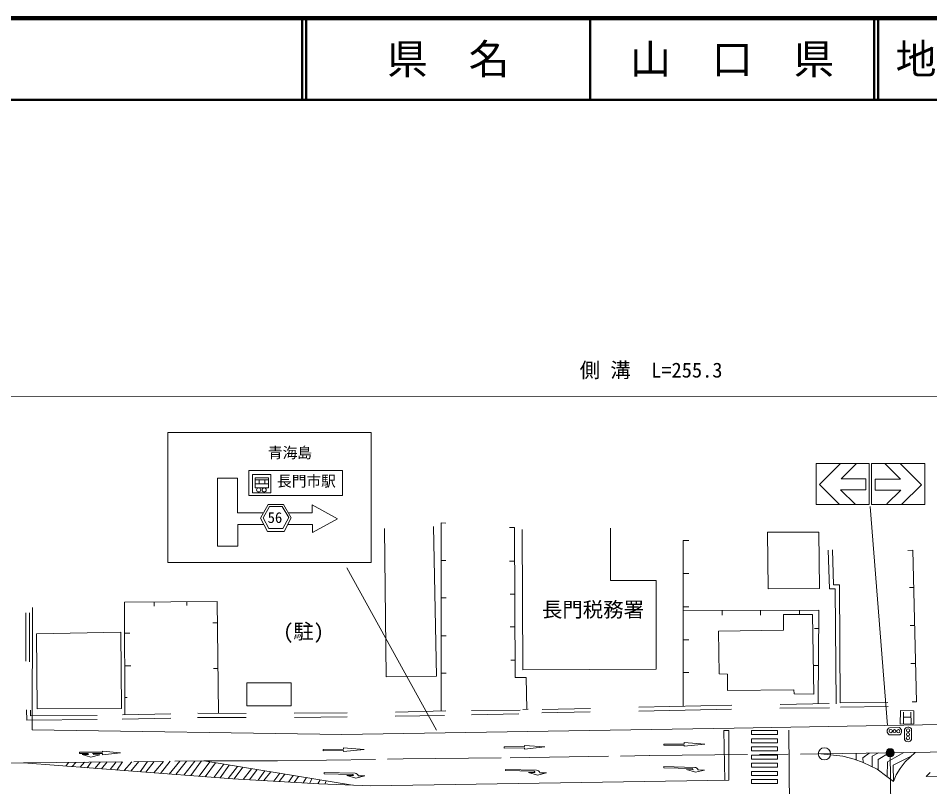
# Model space of a CAD drawing. Units: millimetres, scale not verified. Extents: x 40000 to 680000, y 20000 to 380000.
# Drawn here: x 262992 to 374559, y 285913 to 380000 of the extents above; entities that cross this region are included whole.
import ezdxf
from ezdxf.enums import TextEntityAlignment as Align

# ---------------------------------------------------------------- set-up
doc = ezdxf.new("R2010")
doc.units = ezdxf.units.MM
doc.header["$LTSCALE"] = 1000
doc.header["$PDMODE"] = 32
doc.header["$PDSIZE"] = 500
doc.linetypes.add('CHAIN', pattern=[18.5, 12, -1.5, 3.5, -1.5])
for name, color, linetype, lineweight in [('M-BGD', 7, 'Continuous', 13), ('M-BMK', 2, 'CHAIN', 13), ('M-TTL', 2, 'Continuous', 140), ('M-TTL-LINE', 7, 'Continuous', 50), ('M-TTL-TXT', 7, 'Continuous', 13), ('M-WORK', 1, 'Continuous', 13)]:
    doc.layers.add(name, color=color, linetype=linetype, lineweight=lineweight)
doc.styles.add('ＭＳ ゴシック', font='')
doc.styles.get('ＭＳ ゴシック').set_extended_font_data('MS Gothic')

msp = doc.modelspace()

# ---------------------------------------------------------------- linework, layer by layer
at = {"layer": 'M-BGD'}
for radius in [500, 400, 300, 200, 100, 20]:
    msp.add_circle((369706, 290078), radius, dxfattribs=at)
msp.add_point((369706, 290078), dxfattribs=at)
at = {"layer": 'M-BMK'}
for p, q in [((360943, 289931), (369706, 290078)), ((369706, 290078), (370652, 228350)), ((263649, 288832), (285694, 289080)), ((285694, 289080), (294707, 289093)), ((294707, 289093), (310095, 289316)), ((310095, 289316), (323222, 289464)), ((323222, 289464), (340239, 289731)), ((340239, 289731), (360943, 289931)), ((263649, 288832), (259699, 288757))]:
    msp.add_line(p, q, dxfattribs=at)
at = {"layer": 'M-TTL'}
msp.add_line((680000, 380000), (40000, 380000), dxfattribs=at)
at = {"layer": 'M-TTL-LINE'}
for p, q in [((297750, 380000), (297750, 370000)), ((298250, 380000), (298250, 370000)), ((333000, 380000), (333000, 370000)), ((367750, 380000), (367750, 370000)), ((368250, 380000), (368250, 370000)), ((40000, 370000), (680000, 370000))]:
    msp.add_line(p, q, dxfattribs=at)
at = {"layer": 'M-WORK'}
for p, q in [((414834, 333675), (215090, 333653)), ((281313, 329275), (306178, 329275)), ((281313, 313355), (281313, 329275)), ((306178, 329275), (306178, 313355)), ((367161, 325485), (360646, 325485)), ((360646, 325485), (360646, 320471)), ((363634, 325485), (361060, 322911)), ((363715, 323603), (365598, 325485)), ((367159, 320471), (367159, 325485)), ((367417, 325473), (373939, 325473)), ((367417, 320470), (367417, 325473)), ((369070, 325473), (370982, 323561)), ((373528, 322894), (370950, 325473)), ((373939, 325473), (373939, 320470)), ((287398, 323681), (289848, 323681)), ((287398, 323681), (287398, 315386)), ((289848, 323681), (289848, 319447)), ((291225, 324630), (302672, 324630)), ((291225, 321562), (291225, 324630)), ((291653, 324137), (293927, 324137)), ((291653, 321906), (291653, 324137)), ((291973, 323735), (293636, 323735)), ((291973, 322506), (291973, 323735)), ((293636, 323735), (293636, 322506)), ((293927, 324137), (293927, 321906)), ((302672, 324630), (302672, 321562)), ((366743, 323603), (363715, 323603)), ((366743, 322278), (366743, 323603)), ((370982, 323561), (367879, 323561)), ((367879, 323561), (367879, 322241)), ((291973, 323494), (293636, 323494)), ((291973, 323013), (293636, 323013)), ((293636, 322506), (291973, 322506)), ((292465, 323494), (292465, 323013)), ((293176, 323494), (293176, 323013)), ((361060, 322911), (363500, 320471)), ((371104, 320470), (373528, 322894)), ((302672, 321562), (291225, 321562)), ((293927, 321906), (291653, 321906)), ((365451, 320471), (363645, 322278)), ((363645, 322278), (366743, 322278)), ((367879, 322241), (370999, 322241)), ((370999, 322241), (369312, 320555)), ((292656, 318814), (293593, 320472)), ((292962, 318819), (293744, 320219)), ((293593, 320472), (295458, 320472)), ((293744, 320219), (295300, 320219)), ((295300, 320219), (296097, 318865)), ((295458, 320472), (296406, 318845)), ((298974, 319456), (298974, 320437)), ((298974, 320437), (302069, 318725)), ((360646, 320471), (367159, 320471)), ((367251, 320221), (369374, 293424)), ((373939, 320470), (367417, 320470)), ((289848, 319447), (292941, 319447)), ((296041, 319456), (298974, 319456)), ((289861, 315386), (289861, 318017)), ((289861, 318017), (293010, 318017)), ((293491, 317174), (292656, 318814)), ((293684, 317511), (292962, 318819)), ((296097, 318865), (295394, 317511)), ((296406, 318845), (295528, 317174)), ((299001, 318019), (295973, 318019)), ((302069, 318725), (299001, 317044)), ((299001, 317044), (299001, 318019)), ((314741, 318215), (314746, 295198)), ((314741, 318215), (315337, 318204)), ((295528, 317174), (293491, 317174)), ((295394, 317511), (293684, 317511)), ((307840, 317543), (308045, 299375)), ((314170, 299441), (313800, 317779)), ((323742, 317636), (323102, 317639)), ((323742, 317636), (323834, 299288)), ((324658, 317416), (324763, 300231)), ((335495, 311166), (335477, 317566)), ((354704, 317077), (360990, 317070)), ((354768, 310139), (354704, 317077)), ((360990, 317070), (361079, 310166)), ((344388, 316056), (344384, 295777)), ((344388, 316056), (345060, 316066)), ((287398, 315386), (289861, 315386)), ((362120, 314894), (362271, 310157)), ((362656, 314918), (362777, 310622)), ((371883, 314854), (372490, 314861)), ((372490, 314861), (372943, 296326)), ((314742, 313607), (315348, 313607)), ((323763, 313530), (323128, 313530)), ((306178, 313355), (281313, 313355)), ((314187, 292830), (303198, 312714)), ((344387, 312002), (345058, 312002)), ((341091, 311153), (335495, 311166)), ((341072, 300330), (341091, 311153)), ((361079, 310166), (354768, 310139)), ((362271, 310157), (362984, 310147)), ((362777, 310622), (363511, 310630)), ((363511, 310630), (363599, 296174)), ((372069, 310308), (372601, 310305)), ((323783, 309479), (323219, 309473)), ((362984, 310147), (363088, 296074)), ((275999, 308524), (287343, 308602)), ((276058, 294735), (275999, 308524)), ((279617, 308549), (279617, 308012)), ((283608, 308576), (283608, 308100)), ((287343, 308602), (287506, 294910)), ((314743, 309036), (315352, 309024)), ((344386, 307949), (345057, 307949)), ((263937, 307204), (263937, 301274)), ((264383, 301205), (264373, 307204)), ((264729, 307850), (264704, 292868)), ((344386, 307508), (360981, 307526)), ((349145, 307513), (349145, 306917)), ((353846, 307518), (353846, 306918)), ((356650, 305083), (356667, 306999)), ((356667, 306999), (360204, 306999)), ((358597, 307524), (358600, 306999)), ((360204, 306999), (360374, 297265)), ((360981, 307526), (360894, 296086)), ((287374, 305978), (286811, 305978)), ((265239, 304623), (275553, 304854)), ((265305, 295437), (265239, 304623)), ((275553, 304854), (275621, 295490)), ((276015, 304715), (276655, 304715)), ((323803, 305482), (323214, 305476)), ((348710, 304979), (356650, 305083)), ((348787, 299722), (348710, 304979)), ((360964, 305307), (360471, 305307)), ((372152, 305645), (372715, 305637)), ((314744, 304379), (315351, 304379)), ((344386, 303882), (345053, 303882)), ((323823, 301405), (323299, 301414)), ((276032, 300730), (276757, 300730)), ((287441, 300389), (286899, 300389)), ((324763, 300231), (341072, 300330)), ((360929, 300741), (360313, 300745)), ((372242, 300994), (372829, 300993)), ((308045, 299375), (314170, 299441)), ((314745, 299821), (315354, 299816)), ((323834, 299288), (325162, 299284)), ((325162, 299284), (325224, 295401)), ((344385, 299893), (345057, 299891)), ((349797, 299704), (348787, 299722)), ((349808, 297715), (349797, 299704)), ((290973, 298626), (296391, 298626)), ((290973, 295827), (290973, 298626)), ((296391, 298626), (296391, 295827)), ((276049, 296850), (276330, 296845)), ((357932, 297783), (349808, 297715)), ((357944, 297273), (357932, 297783)), ((360374, 297265), (357944, 297273)), ((296391, 295827), (290973, 295827)), ((338960, 295665), (350344, 295900)), ((356242, 295989), (362228, 296114)), ((363599, 296174), (369420, 296240)), ((363628, 295639), (369476, 295751)), ((372415, 296329), (372943, 296326)), ((264024, 295319), (264049, 294067)), ((264479, 294578), (264484, 295309)), ((272669, 294638), (264479, 294578)), ((275621, 295490), (265305, 295437)), ((275736, 294730), (281656, 294829)), ((284962, 294918), (290872, 294898)), ((296785, 294906), (303240, 294972)), ((309141, 294559), (315159, 294652)), ((309160, 295061), (315337, 295213)), ((318462, 294729), (324280, 294825)), ((318472, 295241), (324407, 295306)), ((324739, 295386), (325421, 295408)), ((327094, 294950), (333007, 295082)), ((327111, 295375), (333027, 295485)), ((338960, 295167), (350304, 295405)), ((356203, 295520), (362274, 295579)), ((370950, 293597), (370958, 295254)), ((370958, 295254), (372599, 295230)), ((371362, 295060), (371363, 293603)), ((372260, 295052), (372269, 293616)), ((372599, 295230), (372615, 293621)), ((264049, 294067), (272665, 294141)), ((275697, 294186), (281666, 294294)), ((284923, 294403), (290902, 294384)), ((296795, 294391), (303235, 294462)), ((350620, 293103), (376011, 293537)), ((372615, 293621), (370950, 293597)), ((371363, 294429), (372263, 294430)), ((264704, 292868), (302609, 292301)), ((302609, 292301), (350620, 293103)), ((349979, 292785), (349338, 292782)), ((349338, 292782), (349464, 286699)), ((349979, 292785), (349983, 286707)), ((352756, 292795), (355911, 292795)), ((352756, 292795), (352756, 292295)), ((355911, 292795), (355911, 292295)), ((357325, 292832), (357424, 280767)), ((369619, 293147), (370848, 293154)), ((371468, 291712), (371464, 292941)), ((372337, 291696), (372333, 293001)), ((347011, 291128), (344508, 291322)), ((344508, 291322), (344510, 291172)), ((352756, 292295), (355911, 292295)), ((352756, 291795), (355911, 291795)), ((352756, 291795), (352756, 291295)), ((352756, 291295), (355911, 291295)), ((355911, 291795), (355911, 291295)), ((369605, 292278), (370910, 292285)), ((270500, 290003), (270500, 290153)), ((273300, 290141), (270500, 290153)), ((273300, 290141), (273301, 290291)), ((275500, 290057), (273301, 290291)), ((305317, 290469), (302814, 290663)), ((302814, 290663), (302816, 290513)), ((302820, 290213), (302818, 290363)), ((305317, 290469), (302820, 290213)), ((327456, 290788), (324953, 290982)), ((324953, 290982), (324955, 290832)), ((324959, 290532), (324957, 290682)), ((327456, 290788), (324959, 290532)), ((344514, 290872), (344512, 291022)), ((347011, 291128), (344514, 290872)), ((352756, 290795), (355911, 290795)), ((352756, 290795), (352756, 290295)), ((352756, 290295), (355911, 290295)), ((355911, 290795), (355911, 290295)), ((368258, 289245), (369592, 290076)), ((369367, 288978), (371395, 290106)), ((369706, 290078), (396650, 290531)), ((372761, 290129), (371547, 288971)), ((271500, 289999), (270500, 290003)), ((271599, 289848), (270799, 289852)), ((271898, 289547), (270799, 289852)), ((272999, 289843), (271898, 289547)), ((273300, 289991), (272100, 289996)), ((272999, 289843), (272199, 289846)), ((275500, 290057), (273299, 289841)), ((273299, 289841), (273300, 289991)), ((274995, 288960), (274258, 288021)), ((275071, 287959), (275770, 288968)), ((276909, 288981), (275962, 287891)), ((276762, 287830), (277750, 288991)), ((278815, 289003), (277904, 287744)), ((278626, 287690), (279620, 289012)), ((280760, 289025), (279578, 287618)), ((280417, 287555), (281583, 289034)), ((282775, 289047), (281486, 287474)), ((282294, 287413), (283588, 289057)), ((284614, 289068), (283281, 287339)), ((284120, 287275), (285432, 289077)), ((286428, 288961), (285138, 287199)), ((285694, 289080), (303917, 286113)), ((352756, 289795), (355911, 289795)), ((352756, 289795), (352756, 289295)), ((352756, 289295), (355911, 289295)), ((355911, 289795), (355911, 289295)), ((363918, 289677), (361244, 289936)), ((365304, 289294), (363918, 289677)), ((366392, 288898), (365304, 289294)), ((365546, 290008), (365551, 289204)), ((366364, 289469), (367123, 290034)), ((366392, 288898), (366364, 289469)), ((367500, 289647), (368271, 290054)), ((367509, 288364), (367500, 289647)), ((368238, 287985), (368258, 289245)), ((369339, 287165), (369367, 288978)), ((370095, 288573), (372207, 289601)), ((371547, 288971), (370933, 288146)), ((276479, 287852), (263649, 288832)), ((269139, 288894), (268807, 288438)), ((269595, 288377), (270059, 288904)), ((271115, 288916), (270578, 288302)), ((271414, 288238), (271911, 288925)), ((273033, 288938), (272366, 288166)), ((273179, 288104), (273882, 288947)), ((289278, 286886), (276479, 287852)), ((285861, 287144), (287146, 288844)), ((288145, 288681), (286940, 287063)), ((288817, 288572), (287710, 287005)), ((288697, 286930), (289813, 288410)), ((290484, 288300), (289415, 286878)), ((290525, 286813), (291542, 288128)), ((292231, 288016), (291283, 286768)), ((292356, 286705), (293177, 287862)), ((322643, 287888), (322647, 288038)), ((326142, 287806), (322643, 287888)), ((326440, 287949), (322647, 288038)), ((342006, 288230), (342010, 288380)), ((345505, 288147), (342006, 288230)), ((345803, 288290), (342010, 288380)), ((345894, 287688), (344802, 288014)), ((345602, 287995), (344802, 288014)), ((347001, 287962), (345894, 287688)), ((347001, 287962), (346201, 287981)), ((352756, 288795), (355911, 288795)), ((352756, 288795), (352756, 288295)), ((352756, 288295), (355911, 288295)), ((355911, 288795), (355911, 288295)), ((368128, 288067), (366392, 288898)), ((369316, 287182), (368128, 288067)), ((370128, 286569), (370095, 288573)), ((370933, 288146), (370445, 287374)), ((299836, 286263), (289278, 286886)), ((293918, 287741), (293070, 286662)), ((295021, 287562), (294284, 286591)), ((294935, 286552), (295622, 287464)), ((296634, 287299), (296061, 286486)), ((296760, 286444), (297298, 287191)), ((298273, 287032), (297881, 286378)), ((298628, 286334), (298987, 286916)), ((299930, 286762), (299674, 286272)), ((300432, 287512), (300435, 287662)), ((303931, 287430), (300432, 287512)), ((304229, 287573), (300435, 287662)), ((304320, 286970), (303227, 287296)), ((304027, 287277), (303227, 287296)), ((305427, 287244), (304320, 286970)), ((305427, 287244), (304627, 287263)), ((326531, 287347), (325439, 287672)), ((326239, 287654), (325439, 287672)), ((327638, 287621), (326531, 287347)), ((327638, 287621), (326838, 287639)), ((352756, 287795), (355911, 287795)), ((352756, 287795), (352756, 287295)), ((352756, 287295), (355911, 287295)), ((352756, 286795), (355911, 286795)), ((352756, 286795), (352756, 286295)), ((355911, 287795), (355911, 287295)), ((355911, 286795), (355911, 286295)), ((370128, 286569), (369316, 287182)), ((370445, 287374), (370128, 286569)), ((374104, 287180), (374589, 287675)), ((396689, 287435), (374104, 287180)), ((306156, 286031), (299836, 286263)), ((300520, 286238), (300689, 286639)), ((349983, 286707), (306156, 286031)), ((352756, 286295), (355911, 286295))]:
    msp.add_line(p, q, dxfattribs=at)
for points in [[(302818, 290363), (300318, 290333), (300316, 290483), (302816, 290513)], [(324957, 290682), (322457, 290652), (322455, 290802), (324955, 290832)], [(344512, 291022), (342012, 290991), (342011, 291141), (344510, 291172)]]:
    msp.add_lwpolyline(points, dxfattribs=at)
for centre, radius in [((292418, 322254), 252), ((293094, 322252), 252), ((369787, 292725), 204), ((370240, 292730), 187), ((370719, 292713), 195), ((371887, 292332), 187), ((371904, 292811), 195), ((371891, 291879), 204), ((361659, 289943), 750)]:
    msp.add_circle(centre, radius, dxfattribs=at)
for centre, radius, start, end in [((369826, 292709), 485, 115.27207, 242.8345), ((370600, 292700), 518, 306.84593, 61.35095), ((371918, 292692), 518, 36.72836, 151.23338), ((371907, 291918), 485, 205.1545, 332.71692), ((271351, 289792), 254, 12.68177, 54.22548), ((271737, 289649), 502, 23.11044, 43.79681), ((326373, 287451), 502, 21.99857, 82.29632), ((345353, 287944), 254, 11.56989, 53.1136), ((345736, 287793), 502, 21.99857, 82.29632), ((303778, 287226), 254, 11.56989, 53.1136), ((304161, 287075), 502, 21.99857, 82.29632), ((325990, 287603), 254, 11.56989, 53.1136)]:
    msp.add_arc(centre, radius, start, end, dxfattribs=at)

# ---------------------------------------------------------------- texts
at = {"layer": 'M-TTL-TXT', "style": 'ＭＳ ゴシック'}
for s, p in [('県\u3000名', (315625, 375000)), ('山\u3000口\u3000県', (350375, 375000))]:
    msp.add_text(s, height=3666, dxfattribs=at).set_placement(p, align=Align.MIDDLE_CENTER)
msp.add_text('地 名      長門市大字湊', height=3666, dxfattribs=at).set_placement((370380, 375000), align=Align.MIDDLE_LEFT)
at = {"layer": 'M-WORK', "style": 'ＭＳ ゴシック'}
for s, height, p in [('側 溝\u3000L=255.3', 1833, (331712, 335460)), ('青海島', 1320, (293558, 325761)), ('長門市駅', 1320, (294670, 322275)), ('56', 1320, (293515, 317817)), ('長門税務署', 1833, (327089, 306142)), ('(駐)', 1833, (295415, 303469))]:
    msp.add_text(s, height=height, dxfattribs=at).set_placement(p, align=Align.BOTTOM_LEFT)

doc.saveas('drawing.dxf')
